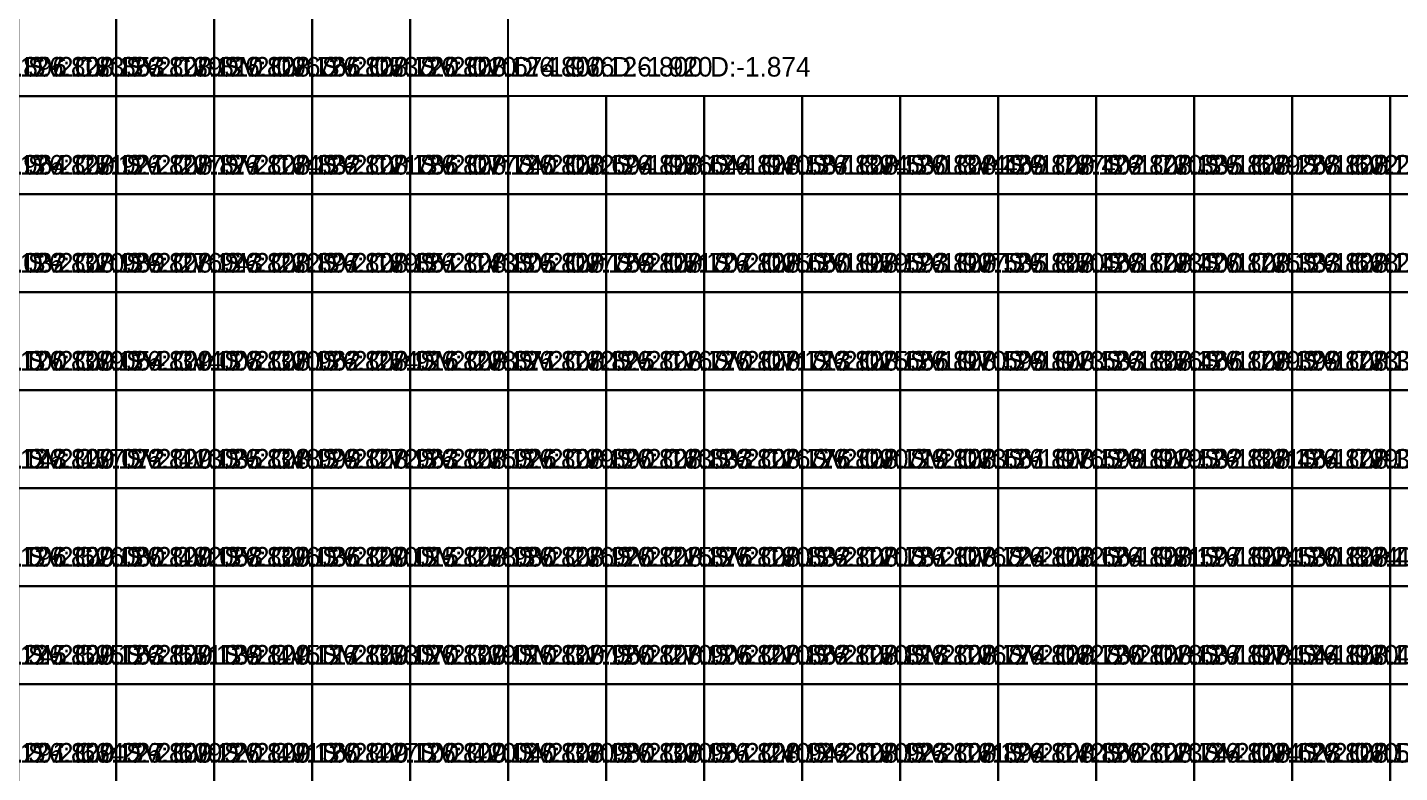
# Model space of a CAD drawing. Header units: metres. Extents: x 287857 to 287981, y 62957 to 63018.
# Drawn here: x 287898.02 to 287912.02, y 62978.93 to 62986.53 of the extents above; entities that cross this region are included whole.
import ezdxf

# ---------------------------------------------------------------- set-up
doc = ezdxf.new("R2010")
doc.units = ezdxf.units.M
doc.layers.add('CORR-CUT', color=7, linetype='Continuous', true_color=0x3b82f6)
doc.layers.add('CORR-DIFF-TXT', color=7, linetype='Continuous', true_color=0xffffff)

msp = doc.modelspace()

# ---------------------------------------------------------------- linework, layer by layer
at = {"layer": 'CORR-CUT'}
for points in [[(287897.925, 62985.831, 128.853), (287898.925, 62985.831, 128.853), (287898.925, 62986.831, 128.853), (287897.925, 62986.831, 128.853), (287897.925, 62985.831, 128.853)], [(287898.925, 62985.831, 128.81), (287899.925, 62985.831, 128.81), (287899.925, 62986.831, 128.81), (287898.925, 62986.831, 128.81), (287898.925, 62985.831, 128.81)], [(287899.925, 62985.831, 128.766), (287900.925, 62985.831, 128.766), (287900.925, 62986.831, 128.766), (287899.925, 62986.831, 128.766), (287899.925, 62985.831, 128.766)], [(287900.925, 62985.831, 128.72), (287901.925, 62985.831, 128.72), (287901.925, 62986.831, 128.72), (287900.925, 62986.831, 128.72), (287900.925, 62985.831, 128.72)], [(287901.925, 62985.831, 128.674), (287902.925, 62985.831, 128.674), (287902.925, 62986.831, 128.674), (287901.925, 62986.831, 128.674), (287901.925, 62985.831, 128.674)], [(287897.925, 62984.831, 128.921), (287898.925, 62984.831, 128.921), (287898.925, 62985.831, 128.921), (287897.925, 62985.831, 128.921), (287897.925, 62984.831, 128.921)], [(287898.925, 62984.831, 128.877), (287899.925, 62984.831, 128.877), (287899.925, 62985.831, 128.877), (287898.925, 62985.831, 128.877), (287898.925, 62984.831, 128.877)], [(287899.925, 62984.831, 128.832), (287900.925, 62984.831, 128.832), (287900.925, 62985.831, 128.832), (287899.925, 62985.831, 128.832), (287899.925, 62984.831, 128.832)], [(287900.925, 62984.831, 128.786), (287901.925, 62984.831, 128.786), (287901.925, 62985.831, 128.786), (287900.925, 62985.831, 128.786), (287900.925, 62984.831, 128.786)], [(287901.925, 62984.831, 128.74), (287902.925, 62984.831, 128.74), (287902.925, 62985.831, 128.74), (287901.925, 62985.831, 128.74), (287901.925, 62984.831, 128.74)], [(287902.925, 62984.831, 128.694), (287903.925, 62984.831, 128.694), (287903.925, 62985.831, 128.694), (287902.925, 62985.831, 128.694), (287902.925, 62984.831, 128.694)], [(287903.925, 62984.831, 128.644), (287904.925, 62984.831, 128.644), (287904.925, 62985.831, 128.644), (287903.925, 62985.831, 128.644), (287903.925, 62984.831, 128.644)], [(287904.925, 62984.831, 128.587), (287905.925, 62984.831, 128.587), (287905.925, 62985.831, 128.587), (287904.925, 62985.831, 128.587), (287904.925, 62984.831, 128.587)], [(287905.925, 62984.831, 128.53), (287906.925, 62984.831, 128.53), (287906.925, 62985.831, 128.53), (287905.925, 62985.831, 128.53), (287905.925, 62984.831, 128.53)], [(287906.925, 62984.831, 128.469), (287907.925, 62984.831, 128.469), (287907.925, 62985.831, 128.469), (287906.925, 62985.831, 128.469), (287906.925, 62984.831, 128.469)], [(287907.925, 62984.831, 128.402), (287908.925, 62984.831, 128.402), (287908.925, 62985.831, 128.402), (287907.925, 62985.831, 128.402), (287907.925, 62984.831, 128.402)], [(287908.925, 62984.831, 128.335), (287909.925, 62984.831, 128.335), (287909.925, 62985.831, 128.335), (287908.925, 62985.831, 128.335), (287908.925, 62984.831, 128.335)], [(287909.925, 62984.831, 128.268), (287910.925, 62984.831, 128.268), (287910.925, 62985.831, 128.268), (287909.925, 62985.831, 128.268), (287909.925, 62984.831, 128.268)], [(287910.925, 62984.831, 128.204), (287911.925, 62984.831, 128.204), (287911.925, 62985.831, 128.204), (287910.925, 62985.831, 128.204), (287910.925, 62984.831, 128.204)], [(287911.925, 62984.831, 128.139), (287912.925, 62984.831, 128.139), (287912.925, 62985.831, 128.139), (287911.925, 62985.831, 128.139), (287911.925, 62984.831, 128.139)], [(287897.925, 62983.831, 128.989), (287898.925, 62983.831, 128.989), (287898.925, 62984.831, 128.989), (287897.925, 62984.831, 128.989), (287897.925, 62983.831, 128.989)], [(287898.925, 62983.831, 128.943), (287899.925, 62983.831, 128.943), (287899.925, 62984.831, 128.943), (287898.925, 62984.831, 128.943), (287898.925, 62983.831, 128.943)], [(287899.925, 62983.831, 128.897), (287900.925, 62983.831, 128.897), (287900.925, 62984.831, 128.897), (287899.925, 62984.831, 128.897), (287899.925, 62983.831, 128.897)], [(287900.925, 62983.831, 128.851), (287901.925, 62983.831, 128.851), (287901.925, 62984.831, 128.851), (287900.925, 62984.831, 128.851), (287900.925, 62983.831, 128.851)], [(287901.925, 62983.831, 128.805), (287902.925, 62983.831, 128.805), (287902.925, 62984.831, 128.805), (287901.925, 62984.831, 128.805), (287901.925, 62983.831, 128.805)], [(287902.925, 62983.831, 128.759), (287903.925, 62983.831, 128.759), (287903.925, 62984.831, 128.759), (287902.925, 62984.831, 128.759), (287902.925, 62983.831, 128.759)], [(287903.925, 62983.831, 128.707), (287904.925, 62983.831, 128.707), (287904.925, 62984.831, 128.707), (287903.925, 62984.831, 128.707), (287903.925, 62983.831, 128.707)], [(287904.925, 62983.831, 128.65), (287905.925, 62983.831, 128.65), (287905.925, 62984.831, 128.65), (287904.925, 62984.831, 128.65), (287904.925, 62983.831, 128.65)], [(287905.925, 62983.831, 128.593), (287906.925, 62983.831, 128.593), (287906.925, 62984.831, 128.593), (287905.925, 62984.831, 128.593), (287905.925, 62983.831, 128.593)], [(287906.925, 62983.831, 128.535), (287907.925, 62983.831, 128.535), (287907.925, 62984.831, 128.535), (287906.925, 62984.831, 128.535), (287906.925, 62983.831, 128.535)], [(287907.925, 62983.831, 128.468), (287908.925, 62983.831, 128.468), (287908.925, 62984.831, 128.468), (287907.925, 62984.831, 128.468), (287907.925, 62983.831, 128.468)], [(287908.925, 62983.831, 128.4), (287909.925, 62983.831, 128.4), (287909.925, 62984.831, 128.4), (287908.925, 62984.831, 128.4), (287908.925, 62983.831, 128.4)], [(287909.925, 62983.831, 128.333), (287910.925, 62983.831, 128.333), (287910.925, 62984.831, 128.333), (287909.925, 62984.831, 128.333), (287909.925, 62983.831, 128.333)], [(287910.925, 62983.831, 128.267), (287911.925, 62983.831, 128.267), (287911.925, 62984.831, 128.267), (287910.925, 62984.831, 128.267), (287910.925, 62983.831, 128.267)], [(287911.925, 62983.831, 128.203), (287912.925, 62983.831, 128.203), (287912.925, 62984.831, 128.203), (287911.925, 62984.831, 128.203), (287911.925, 62983.831, 128.203)], [(287897.925, 62982.831, 129.054), (287898.925, 62982.831, 129.054), (287898.925, 62983.831, 129.054), (287897.925, 62983.831, 129.054), (287897.925, 62982.831, 129.054)], [(287898.925, 62982.831, 129.008), (287899.925, 62982.831, 129.008), (287899.925, 62983.831, 129.008), (287898.925, 62983.831, 129.008), (287898.925, 62982.831, 129.008)], [(287899.925, 62982.831, 128.962), (287900.925, 62982.831, 128.962), (287900.925, 62983.831, 128.962), (287899.925, 62983.831, 128.962), (287899.925, 62982.831, 128.962)], [(287900.925, 62982.831, 128.916), (287901.925, 62982.831, 128.916), (287901.925, 62983.831, 128.916), (287900.925, 62983.831, 128.916), (287900.925, 62982.831, 128.916)], [(287901.925, 62982.831, 128.871), (287902.925, 62982.831, 128.871), (287902.925, 62983.831, 128.871), (287901.925, 62983.831, 128.871), (287901.925, 62982.831, 128.871)], [(287902.925, 62982.831, 128.825), (287903.925, 62982.831, 128.825), (287903.925, 62983.831, 128.825), (287902.925, 62983.831, 128.825), (287902.925, 62982.831, 128.825)], [(287903.925, 62982.831, 128.77), (287904.925, 62982.831, 128.77), (287904.925, 62983.831, 128.77), (287903.925, 62983.831, 128.77), (287903.925, 62982.831, 128.77)], [(287904.925, 62982.831, 128.713), (287905.925, 62982.831, 128.713), (287905.925, 62983.831, 128.713), (287904.925, 62983.831, 128.713), (287904.925, 62982.831, 128.713)], [(287905.925, 62982.831, 128.656), (287906.925, 62982.831, 128.656), (287906.925, 62983.831, 128.656), (287905.925, 62983.831, 128.656), (287905.925, 62982.831, 128.656)], [(287906.925, 62982.831, 128.599), (287907.925, 62982.831, 128.599), (287907.925, 62983.831, 128.599), (287906.925, 62983.831, 128.599), (287906.925, 62982.831, 128.599)], [(287907.925, 62982.831, 128.533), (287908.925, 62982.831, 128.533), (287908.925, 62983.831, 128.533), (287907.925, 62983.831, 128.533), (287907.925, 62982.831, 128.533)], [(287908.925, 62982.831, 128.466), (287909.925, 62982.831, 128.466), (287909.925, 62983.831, 128.466), (287908.925, 62983.831, 128.466), (287908.925, 62982.831, 128.466)], [(287909.925, 62982.831, 128.399), (287910.925, 62982.831, 128.399), (287910.925, 62983.831, 128.399), (287909.925, 62983.831, 128.399), (287909.925, 62982.831, 128.399)], [(287910.925, 62982.831, 128.332), (287911.925, 62982.831, 128.332), (287911.925, 62983.831, 128.332), (287910.925, 62983.831, 128.332), (287910.925, 62982.831, 128.332)], [(287911.925, 62982.831, 128.266), (287912.925, 62982.831, 128.266), (287912.925, 62983.831, 128.266), (287911.925, 62983.831, 128.266), (287911.925, 62982.831, 128.266)], [(287897.925, 62981.831, 129.072), (287898.925, 62981.831, 129.072), (287898.925, 62982.831, 129.072), (287897.925, 62982.831, 129.072), (287897.925, 62981.831, 129.072)], [(287898.925, 62981.831, 129.035), (287899.925, 62981.831, 129.035), (287899.925, 62982.831, 129.035), (287898.925, 62982.831, 129.035), (287898.925, 62981.831, 129.035)], [(287899.925, 62981.831, 128.999), (287900.925, 62981.831, 128.999), (287900.925, 62982.831, 128.999), (287899.925, 62982.831, 128.999), (287899.925, 62981.831, 128.999)], [(287900.925, 62981.831, 128.963), (287901.925, 62981.831, 128.963), (287901.925, 62982.831, 128.963), (287900.925, 62982.831, 128.963), (287900.925, 62981.831, 128.963)], [(287901.925, 62981.831, 128.926), (287902.925, 62981.831, 128.926), (287902.925, 62982.831, 128.926), (287901.925, 62982.831, 128.926), (287901.925, 62981.831, 128.926)], [(287902.925, 62981.831, 128.89), (287903.925, 62981.831, 128.89), (287903.925, 62982.831, 128.89), (287902.925, 62982.831, 128.89), (287902.925, 62981.831, 128.89)], [(287903.925, 62981.831, 128.833), (287904.925, 62981.831, 128.833), (287904.925, 62982.831, 128.833), (287903.925, 62982.831, 128.833), (287903.925, 62981.831, 128.833)], [(287904.925, 62981.831, 128.776), (287905.925, 62981.831, 128.776), (287905.925, 62982.831, 128.776), (287904.925, 62982.831, 128.776), (287904.925, 62981.831, 128.776)], [(287905.925, 62981.831, 128.719), (287906.925, 62981.831, 128.719), (287906.925, 62982.831, 128.719), (287905.925, 62982.831, 128.719), (287905.925, 62981.831, 128.719)], [(287906.925, 62981.831, 128.661), (287907.925, 62981.831, 128.661), (287907.925, 62982.831, 128.661), (287906.925, 62982.831, 128.661), (287906.925, 62981.831, 128.661)], [(287907.925, 62981.831, 128.599), (287908.925, 62981.831, 128.599), (287908.925, 62982.831, 128.599), (287907.925, 62982.831, 128.599), (287907.925, 62981.831, 128.599)], [(287908.925, 62981.831, 128.532), (287909.925, 62981.831, 128.532), (287909.925, 62982.831, 128.532), (287908.925, 62982.831, 128.532), (287908.925, 62981.831, 128.532)], [(287909.925, 62981.831, 128.464), (287910.925, 62981.831, 128.464), (287910.925, 62982.831, 128.464), (287909.925, 62982.831, 128.464), (287909.925, 62981.831, 128.464)], [(287910.925, 62981.831, 128.397), (287911.925, 62981.831, 128.397), (287911.925, 62982.831, 128.397), (287910.925, 62982.831, 128.397), (287910.925, 62981.831, 128.397)], [(287911.925, 62981.831, 128.33), (287912.925, 62981.831, 128.33), (287912.925, 62982.831, 128.33), (287911.925, 62982.831, 128.33), (287911.925, 62981.831, 128.33)], [(287897.925, 62980.831, 129.08), (287898.925, 62980.831, 129.08), (287898.925, 62981.831, 129.08), (287897.925, 62981.831, 129.08), (287897.925, 62980.831, 129.08)], [(287898.925, 62980.831, 129.058), (287899.925, 62980.831, 129.058), (287899.925, 62981.831, 129.058), (287898.925, 62981.831, 129.058), (287898.925, 62980.831, 129.058)], [(287899.925, 62980.831, 129.036), (287900.925, 62980.831, 129.036), (287900.925, 62981.831, 129.036), (287899.925, 62981.831, 129.036), (287899.925, 62980.831, 129.036)], [(287900.925, 62980.831, 129.015), (287901.925, 62980.831, 129.015), (287901.925, 62981.831, 129.015), (287900.925, 62981.831, 129.015), (287900.925, 62980.831, 129.015)], [(287901.925, 62980.831, 128.98), (287902.925, 62980.831, 128.98), (287902.925, 62981.831, 128.98), (287901.925, 62981.831, 128.98), (287901.925, 62980.831, 128.98)], [(287902.925, 62980.831, 128.92), (287903.925, 62980.831, 128.92), (287903.925, 62981.831, 128.92), (287902.925, 62981.831, 128.92), (287902.925, 62980.831, 128.92)], [(287903.925, 62980.831, 128.876), (287904.925, 62980.831, 128.876), (287904.925, 62981.831, 128.876), (287903.925, 62981.831, 128.876), (287903.925, 62980.831, 128.876)], [(287904.925, 62980.831, 128.832), (287905.925, 62980.831, 128.832), (287905.925, 62981.831, 128.832), (287904.925, 62981.831, 128.832), (287904.925, 62980.831, 128.832)], [(287905.925, 62980.831, 128.781), (287906.925, 62980.831, 128.781), (287906.925, 62981.831, 128.781), (287905.925, 62981.831, 128.781), (287905.925, 62980.831, 128.781)], [(287906.925, 62980.831, 128.724), (287907.925, 62980.831, 128.724), (287907.925, 62981.831, 128.724), (287906.925, 62981.831, 128.724), (287906.925, 62980.831, 128.724)], [(287907.925, 62980.831, 128.664), (287908.925, 62980.831, 128.664), (287908.925, 62981.831, 128.664), (287907.925, 62981.831, 128.664), (287907.925, 62980.831, 128.664)], [(287908.925, 62980.831, 128.597), (287909.925, 62980.831, 128.597), (287909.925, 62981.831, 128.597), (287908.925, 62981.831, 128.597), (287908.925, 62980.831, 128.597)], [(287909.925, 62980.831, 128.53), (287910.925, 62980.831, 128.53), (287910.925, 62981.831, 128.53), (287909.925, 62981.831, 128.53), (287909.925, 62980.831, 128.53)], [(287910.925, 62980.831, 128.437), (287911.925, 62980.831, 128.437), (287911.925, 62981.831, 128.437), (287910.925, 62981.831, 128.437), (287910.925, 62980.831, 128.437)], [(287911.925, 62980.831, 128.344), (287912.925, 62980.831, 128.344), (287912.925, 62981.831, 128.344), (287911.925, 62981.831, 128.344), (287911.925, 62980.831, 128.344)], [(287897.925, 62979.831, 129.153), (287898.925, 62979.831, 129.153), (287898.925, 62980.831, 129.153), (287897.925, 62980.831, 129.153), (287897.925, 62979.831, 129.153)], [(287898.925, 62979.831, 129.139), (287899.925, 62979.831, 129.139), (287899.925, 62980.831, 129.139), (287898.925, 62980.831, 129.139), (287898.925, 62979.831, 129.139)], [(287899.925, 62979.831, 129.117), (287900.925, 62979.831, 129.117), (287900.925, 62980.831, 129.117), (287899.925, 62980.831, 129.117), (287899.925, 62979.831, 129.117)], [(287900.925, 62979.831, 129.07), (287901.925, 62979.831, 129.07), (287901.925, 62980.831, 129.07), (287900.925, 62980.831, 129.07), (287900.925, 62979.831, 129.07)], [(287901.925, 62979.831, 129.01), (287902.925, 62979.831, 129.01), (287902.925, 62980.831, 129.01), (287901.925, 62980.831, 129.01), (287901.925, 62979.831, 129.01)], [(287902.925, 62979.831, 128.95), (287903.925, 62979.831, 128.95), (287903.925, 62980.831, 128.95), (287902.925, 62980.831, 128.95), (287902.925, 62979.831, 128.95)], [(287903.925, 62979.831, 128.906), (287904.925, 62979.831, 128.906), (287904.925, 62980.831, 128.906), (287903.925, 62980.831, 128.906), (287903.925, 62979.831, 128.906)], [(287904.925, 62979.831, 128.862), (287905.925, 62979.831, 128.862), (287905.925, 62980.831, 128.862), (287904.925, 62980.831, 128.862), (287904.925, 62979.831, 128.862)], [(287905.925, 62979.831, 128.818), (287906.925, 62979.831, 128.818), (287906.925, 62980.831, 128.818), (287905.925, 62980.831, 128.818), (287905.925, 62979.831, 128.818)], [(287906.925, 62979.831, 128.774), (287907.925, 62979.831, 128.774), (287907.925, 62980.831, 128.774), (287906.925, 62980.831, 128.774), (287906.925, 62979.831, 128.774)], [(287907.925, 62979.831, 128.73), (287908.925, 62979.831, 128.73), (287908.925, 62980.831, 128.73), (287907.925, 62980.831, 128.73), (287907.925, 62979.831, 128.73)], [(287908.925, 62979.831, 128.637), (287909.925, 62979.831, 128.637), (287909.925, 62980.831, 128.637), (287908.925, 62980.831, 128.637), (287908.925, 62979.831, 128.637)], [(287909.925, 62979.831, 128.544), (287910.925, 62979.831, 128.544), (287910.925, 62980.831, 128.544), (287909.925, 62980.831, 128.544), (287909.925, 62979.831, 128.544)], [(287910.925, 62979.831, 128.451), (287911.925, 62979.831, 128.451), (287911.925, 62980.831, 128.451), (287910.925, 62980.831, 128.451), (287910.925, 62979.831, 128.451)], [(287911.925, 62979.831, 128.359), (287912.925, 62979.831, 128.359), (287912.925, 62980.831, 128.359), (287911.925, 62980.831, 128.359), (287911.925, 62979.831, 128.359)], [(287897.925, 62978.831, 129.227), (287898.925, 62978.831, 129.227), (287898.925, 62979.831, 129.227), (287897.925, 62979.831, 129.227), (287897.925, 62978.831, 129.227)], [(287898.925, 62978.831, 129.22), (287899.925, 62978.831, 129.22), (287899.925, 62979.831, 129.22), (287898.925, 62979.831, 129.22), (287898.925, 62978.831, 129.22)], [(287899.925, 62978.831, 129.16), (287900.925, 62978.831, 129.16), (287900.925, 62979.831, 129.16), (287899.925, 62979.831, 129.16), (287899.925, 62978.831, 129.16)], [(287900.925, 62978.831, 129.1), (287901.925, 62978.831, 129.1), (287901.925, 62979.831, 129.1), (287900.925, 62979.831, 129.1), (287900.925, 62978.831, 129.1)], [(287901.925, 62978.831, 129.04), (287902.925, 62978.831, 129.04), (287902.925, 62979.831, 129.04), (287901.925, 62979.831, 129.04), (287901.925, 62978.831, 129.04)], [(287902.925, 62978.831, 128.98), (287903.925, 62978.831, 128.98), (287903.925, 62979.831, 128.98), (287902.925, 62979.831, 128.98), (287902.925, 62978.831, 128.98)], [(287903.925, 62978.831, 128.961), (287904.925, 62978.831, 128.961), (287904.925, 62979.831, 128.961), (287903.925, 62979.831, 128.961), (287903.925, 62978.831, 128.961)], [(287904.925, 62978.831, 128.942), (287905.925, 62978.831, 128.942), (287905.925, 62979.831, 128.942), (287904.925, 62979.831, 128.942), (287904.925, 62978.831, 128.942)], [(287905.925, 62978.831, 128.923), (287906.925, 62978.831, 128.923), (287906.925, 62979.831, 128.923), (287905.925, 62979.831, 128.923), (287905.925, 62978.831, 128.923)], [(287906.925, 62978.831, 128.894), (287907.925, 62978.831, 128.894), (287907.925, 62979.831, 128.894), (287906.925, 62979.831, 128.894), (287906.925, 62978.831, 128.894)], [(287907.925, 62978.831, 128.86), (287908.925, 62978.831, 128.86), (287908.925, 62979.831, 128.86), (287907.925, 62979.831, 128.86), (287907.925, 62978.831, 128.86)], [(287908.925, 62978.831, 128.744), (287909.925, 62978.831, 128.744), (287909.925, 62979.831, 128.744), (287908.925, 62979.831, 128.744), (287908.925, 62978.831, 128.744)], [(287909.925, 62978.831, 128.628), (287910.925, 62978.831, 128.628), (287910.925, 62979.831, 128.628), (287909.925, 62979.831, 128.628), (287909.925, 62978.831, 128.628)], [(287910.925, 62978.831, 128.512), (287911.925, 62978.831, 128.512), (287911.925, 62979.831, 128.512), (287910.925, 62979.831, 128.512), (287910.925, 62978.831, 128.512)], [(287911.925, 62978.831, 128.396), (287912.925, 62978.831, 128.396), (287912.925, 62979.831, 128.396), (287911.925, 62979.831, 128.396), (287911.925, 62978.831, 128.396)]]:
    msp.add_polyline3d(points, dxfattribs=at)

# ---------------------------------------------------------------- texts
at = {"layer": 'CORR-DIFF-TXT'}
for s, p in [('SV:128.983 CV:126.800 D:-2.183', (287895.025, 62986.031, 128.983)), ('SV:128.939 CV:126.800 D:-2.139', (287896.025, 62986.031, 128.939)), ('SV:128.896 CV:126.800 D:-2.096', (287897.025, 62986.031, 128.896)), ('SV:128.853 CV:126.800 D:-2.053', (287898.025, 62986.031, 128.853)), ('SV:128.810 CV:126.800 D:-2.010', (287899.025, 62986.031, 128.81)), ('SV:128.766 CV:126.800 D:-1.966', (287900.025, 62986.031, 128.766)), ('SV:128.720 CV:126.800 D:-1.920', (287901.025, 62986.031, 128.72)), ('SV:128.674 CV:126.800 D:-1.874', (287902.025, 62986.031, 128.674)), ('SV:129.051 CV:126.800 D:-2.251', (287895.025, 62985.031, 129.051)), ('SV:129.007 CV:126.800 D:-2.207', (287896.025, 62985.031, 129.007)), ('SV:128.964 CV:126.800 D:-2.164', (287897.025, 62985.031, 128.964)), ('SV:128.921 CV:126.800 D:-2.121', (287898.025, 62985.031, 128.921)), ('SV:128.877 CV:126.800 D:-2.077', (287899.025, 62985.031, 128.877)), ('SV:128.832 CV:126.800 D:-2.032', (287900.025, 62985.031, 128.832)), ('SV:128.786 CV:126.800 D:-1.986', (287901.025, 62985.031, 128.786)), ('SV:128.740 CV:126.800 D:-1.940', (287902.025, 62985.031, 128.74)), ('SV:128.694 CV:126.800 D:-1.894', (287903.025, 62985.031, 128.694)), ('SV:128.644 CV:126.800 D:-1.844', (287904.025, 62985.031, 128.644)), ('SV:128.587 CV:126.800 D:-1.787', (287905.025, 62985.031, 128.587)), ('SV:128.530 CV:126.800 D:-1.730', (287906.025, 62985.031, 128.53)), ('SV:128.469 CV:126.800 D:-1.669', (287907.025, 62985.031, 128.469)), ('SV:128.402 CV:126.800 D:-1.602', (287908.025, 62985.031, 128.402)), ('SV:128.335 CV:126.800 D:-1.535', (287909.025, 62985.031, 128.335)), ('SV:128.268 CV:126.800 D:-1.468', (287910.025, 62985.031, 128.268)), ('SV:128.204 CV:126.800 D:-1.404', (287911.025, 62985.031, 128.204)), ('SV:129.120 CV:126.800 D:-2.320', (287895.025, 62984.031, 129.12)), ('SV:129.076 CV:126.800 D:-2.276', (287896.025, 62984.031, 129.076)), ('SV:129.032 CV:126.800 D:-2.232', (287897.025, 62984.031, 129.032)), ('SV:128.989 CV:126.800 D:-2.189', (287898.025, 62984.031, 128.989)), ('SV:128.943 CV:126.800 D:-2.143', (287899.025, 62984.031, 128.943)), ('SV:128.897 CV:126.800 D:-2.097', (287900.025, 62984.031, 128.897)), ('SV:128.851 CV:126.800 D:-2.051', (287901.025, 62984.031, 128.851)), ('SV:128.805 CV:126.800 D:-2.005', (287902.025, 62984.031, 128.805)), ('SV:128.759 CV:126.800 D:-1.959', (287903.025, 62984.031, 128.759)), ('SV:128.707 CV:126.800 D:-1.907', (287904.025, 62984.031, 128.707)), ('SV:128.650 CV:126.800 D:-1.850', (287905.025, 62984.031, 128.65)), ('SV:128.593 CV:126.800 D:-1.793', (287906.025, 62984.031, 128.593)), ('SV:128.535 CV:126.800 D:-1.735', (287907.025, 62984.031, 128.535)), ('SV:128.468 CV:126.800 D:-1.668', (287908.025, 62984.031, 128.468)), ('SV:128.400 CV:126.800 D:-1.600', (287909.025, 62984.031, 128.4)), ('SV:128.333 CV:126.800 D:-1.533', (287910.025, 62984.031, 128.333)), ('SV:128.267 CV:126.800 D:-1.467', (287911.025, 62984.031, 128.267)), ('SV:129.189 CV:126.800 D:-2.389', (287895.025, 62983.031, 129.189)), ('SV:129.144 CV:126.800 D:-2.344', (287896.025, 62983.031, 129.144)), ('SV:129.100 CV:126.800 D:-2.300', (287897.025, 62983.031, 129.1)), ('SV:129.054 CV:126.800 D:-2.254', (287898.025, 62983.031, 129.054)), ('SV:129.008 CV:126.800 D:-2.208', (287899.025, 62983.031, 129.008)), ('SV:128.962 CV:126.800 D:-2.162', (287900.025, 62983.031, 128.962)), ('SV:128.916 CV:126.800 D:-2.116', (287901.025, 62983.031, 128.916)), ('SV:128.871 CV:126.800 D:-2.071', (287902.025, 62983.031, 128.871)), ('SV:128.825 CV:126.800 D:-2.025', (287903.025, 62983.031, 128.825)), ('SV:128.770 CV:126.800 D:-1.970', (287904.025, 62983.031, 128.77)), ('SV:128.713 CV:126.800 D:-1.913', (287905.025, 62983.031, 128.713)), ('SV:128.656 CV:126.800 D:-1.856', (287906.025, 62983.031, 128.656)), ('SV:128.599 CV:126.800 D:-1.799', (287907.025, 62983.031, 128.599)), ('SV:128.533 CV:126.800 D:-1.733', (287908.025, 62983.031, 128.533)), ('SV:128.466 CV:126.800 D:-1.666', (287909.025, 62983.031, 128.466)), ('SV:128.399 CV:126.800 D:-1.599', (287910.025, 62983.031, 128.399)), ('SV:128.332 CV:126.800 D:-1.532', (287911.025, 62983.031, 128.332)), ('SV:129.257 CV:126.800 D:-2.457', (287895.025, 62982.031, 129.257)), ('SV:129.213 CV:126.800 D:-2.413', (287896.025, 62982.031, 129.213)), ('SV:129.148 CV:126.800 D:-2.348', (287897.025, 62982.031, 129.148)), ('SV:129.072 CV:126.800 D:-2.272', (287898.025, 62982.031, 129.072)), ('SV:129.035 CV:126.800 D:-2.235', (287899.025, 62982.031, 129.035)), ('SV:128.999 CV:126.800 D:-2.199', (287900.025, 62982.031, 128.999)), ('SV:128.963 CV:126.800 D:-2.163', (287901.025, 62982.031, 128.963)), ('SV:128.926 CV:126.800 D:-2.126', (287902.025, 62982.031, 128.926)), ('SV:128.890 CV:126.800 D:-2.090', (287903.025, 62982.031, 128.89)), ('SV:128.833 CV:126.800 D:-2.033', (287904.025, 62982.031, 128.833)), ('SV:128.776 CV:126.800 D:-1.976', (287905.025, 62982.031, 128.776)), ('SV:128.719 CV:126.800 D:-1.919', (287906.025, 62982.031, 128.719)), ('SV:128.661 CV:126.800 D:-1.861', (287907.025, 62982.031, 128.661)), ('SV:128.599 CV:126.800 D:-1.799', (287908.025, 62982.031, 128.599)), ('SV:128.532 CV:126.800 D:-1.732', (287909.025, 62982.031, 128.532)), ('SV:128.464 CV:126.800 D:-1.664', (287910.025, 62982.031, 128.464)), ('SV:128.397 CV:126.800 D:-1.597', (287911.025, 62982.031, 128.397)), ('SV:129.326 CV:126.800 D:-2.526', (287895.025, 62981.031, 129.326)), ('SV:129.282 CV:126.800 D:-2.482', (287896.025, 62981.031, 129.282)), ('SV:129.196 CV:126.800 D:-2.396', (287897.025, 62981.031, 129.196)), ('SV:129.080 CV:126.800 D:-2.280', (287898.025, 62981.031, 129.08)), ('SV:129.058 CV:126.800 D:-2.258', (287899.025, 62981.031, 129.058)), ('SV:129.036 CV:126.800 D:-2.236', (287900.025, 62981.031, 129.036)), ('SV:129.015 CV:126.800 D:-2.215', (287901.025, 62981.031, 129.015)), ('SV:128.980 CV:126.800 D:-2.180', (287902.025, 62981.031, 128.98)), ('SV:128.920 CV:126.800 D:-2.120', (287903.025, 62981.031, 128.92)), ('SV:128.876 CV:126.800 D:-2.076', (287904.025, 62981.031, 128.876)), ('SV:128.832 CV:126.800 D:-2.032', (287905.025, 62981.031, 128.832)), ('SV:128.781 CV:126.800 D:-1.981', (287906.025, 62981.031, 128.781)), ('SV:128.724 CV:126.800 D:-1.924', (287907.025, 62981.031, 128.724)), ('SV:128.664 CV:126.800 D:-1.864', (287908.025, 62981.031, 128.664)), ('SV:128.597 CV:126.800 D:-1.797', (287909.025, 62981.031, 128.597)), ('SV:128.530 CV:126.800 D:-1.730', (287910.025, 62981.031, 128.53)), ('SV:128.437 CV:126.800 D:-1.637', (287911.025, 62981.031, 128.437)), ('SV:129.395 CV:126.800 D:-2.595', (287895.025, 62980.031, 129.395)), ('SV:129.351 CV:126.800 D:-2.551', (287896.025, 62980.031, 129.351)), ('SV:129.245 CV:126.800 D:-2.445', (287897.025, 62980.031, 129.245)), ('SV:129.153 CV:126.800 D:-2.353', (287898.025, 62980.031, 129.153)), ('SV:129.139 CV:126.800 D:-2.339', (287899.025, 62980.031, 129.139)), ('SV:129.117 CV:126.800 D:-2.317', (287900.025, 62980.031, 129.117)), ('SV:129.070 CV:126.800 D:-2.270', (287901.025, 62980.031, 129.07)), ('SV:129.010 CV:126.800 D:-2.210', (287902.025, 62980.031, 129.01)), ('SV:128.950 CV:126.800 D:-2.150', (287903.025, 62980.031, 128.95)), ('SV:128.906 CV:126.800 D:-2.106', (287904.025, 62980.031, 128.906)), ('SV:128.862 CV:126.800 D:-2.062', (287905.025, 62980.031, 128.862)), ('SV:128.818 CV:126.800 D:-2.018', (287906.025, 62980.031, 128.818)), ('SV:128.774 CV:126.800 D:-1.974', (287907.025, 62980.031, 128.774)), ('SV:128.730 CV:126.800 D:-1.930', (287908.025, 62980.031, 128.73)), ('SV:128.637 CV:126.800 D:-1.837', (287909.025, 62980.031, 128.637)), ('SV:128.544 CV:126.800 D:-1.744', (287910.025, 62980.031, 128.544)), ('SV:128.451 CV:126.800 D:-1.651', (287911.025, 62980.031, 128.451)), ('SV:129.464 CV:126.800 D:-2.664', (287895.025, 62979.031, 129.464)), ('SV:129.409 CV:126.800 D:-2.609', (287896.025, 62979.031, 129.409)), ('SV:129.291 CV:126.800 D:-2.491', (287897.025, 62979.031, 129.291)), ('SV:129.227 CV:126.800 D:-2.427', (287898.025, 62979.031, 129.227)), ('SV:129.220 CV:126.800 D:-2.420', (287899.025, 62979.031, 129.22)), ('SV:129.160 CV:126.800 D:-2.360', (287900.025, 62979.031, 129.16)), ('SV:129.100 CV:126.800 D:-2.300', (287901.025, 62979.031, 129.1)), ('SV:129.040 CV:126.800 D:-2.240', (287902.025, 62979.031, 129.04)), ('SV:128.980 CV:126.800 D:-2.180', (287903.025, 62979.031, 128.98)), ('SV:128.961 CV:126.800 D:-2.161', (287904.025, 62979.031, 128.961)), ('SV:128.942 CV:126.800 D:-2.142', (287905.025, 62979.031, 128.942)), ('SV:128.923 CV:126.800 D:-2.123', (287906.025, 62979.031, 128.923)), ('SV:128.894 CV:126.800 D:-2.094', (287907.025, 62979.031, 128.894)), ('SV:128.860 CV:126.800 D:-2.060', (287908.025, 62979.031, 128.86)), ('SV:128.744 CV:126.800 D:-1.944', (287909.025, 62979.031, 128.744)), ('SV:128.628 CV:126.800 D:-1.828', (287910.025, 62979.031, 128.628)), ('SV:128.512 CV:126.800 D:-1.712', (287911.025, 62979.031, 128.512))]:
    msp.add_text(s, height=0.2, dxfattribs=at).set_placement(p)

doc.saveas('drawing.dxf')
